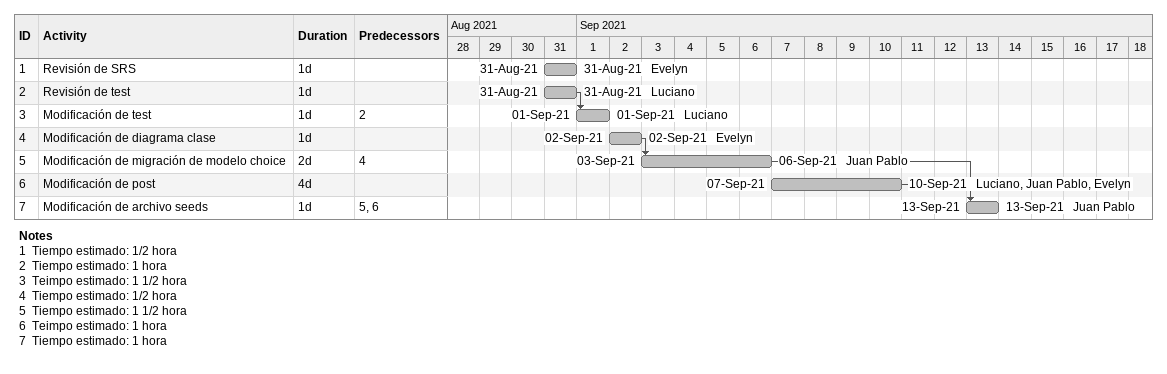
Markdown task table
| ID | Task | Duration | Start | Finish | Predecessors | Resources |
|---|---|---|---|---|---|---|
| 1 | Revisión de SRS | 1d | 2021-08-31 | 2021-08-31 |  | Evelyn |
| 2 | Revisión de test | 1d | 2021-08-31 | 2021-08-31 |  | Luciano |
| 3 | Modificación de test | 1d | 2021-09-01 | 2021-09-01 | 2 | Luciano |
| 4 | Modificación de diagrama clase | 1d | 2021-09-02 | 2021-09-02 |  | Evelyn |
| 5 | Modificación de migración de modelo choice | 2d | 2021-09-03 | 2021-09-06 | 4 | Juan Pablo |
| 6 | Modificación de post | 4d | 2021-09-07 | 2021-09-10 |  | Luciano, Juan Pablo, Evelyn |
| 7 | Modificación de archivo seeds | 1d | 2021-09-13 | 2021-09-13 | 5, 6 | Juan Pablo |

Notes
- 1: Tiempo estimado: 1/2 hora
- 2: Tiempo estimado: 1 hora
- 3: Teimpo estimado: 1 1/2 hora
- 4: Tiempo estimado: 1/2 hora
- 5: Tiempo estimado: 1 1/2 hora
- 6: Teimpo estimado: 1 hora
- 7: Tiempo estimado: 1 hora
